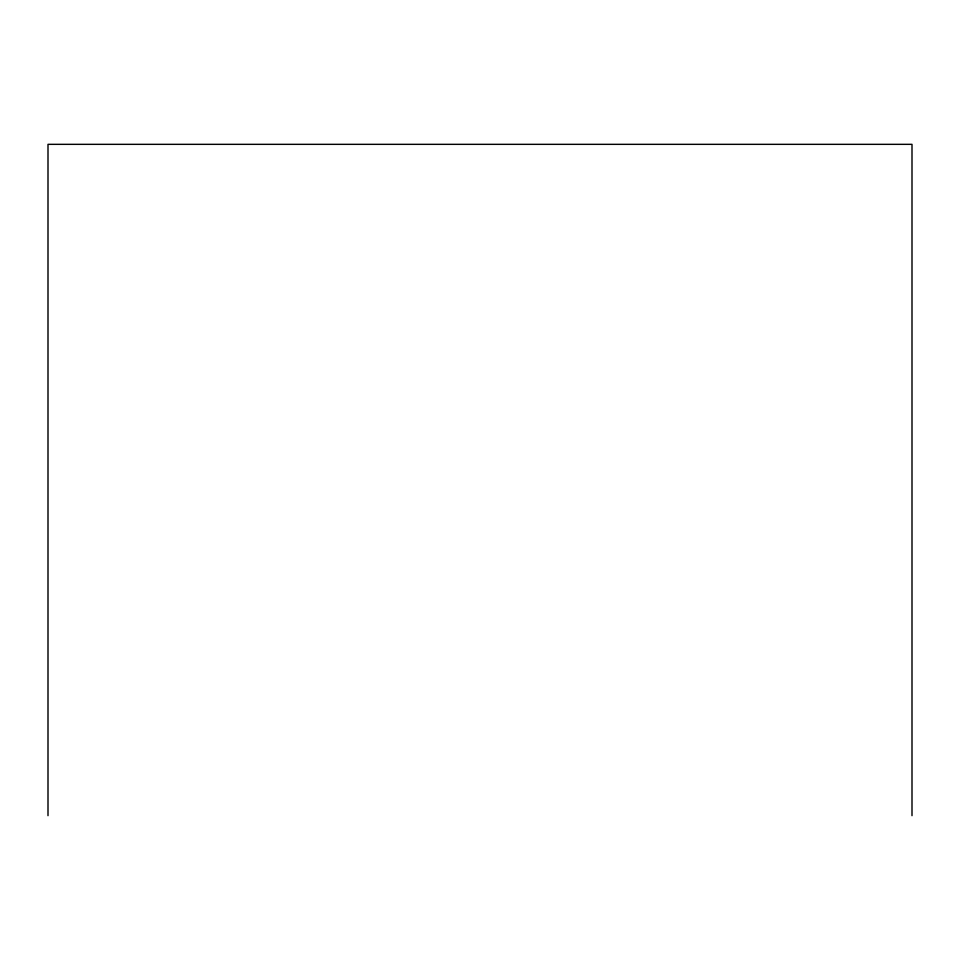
<?xml version="1.0" encoding="UTF-8"?>
<svg xmlns="http://www.w3.org/2000/svg" width="960" height="960" viewBox="0 0 960 960"><rect width="100%" height="100%" fill="white"/><g stroke="black" fill="none" stroke-linecap="round" stroke-linejoin="round"><path stroke-width="1.44" d="M912 815.664L912 144.336L48 144.336L48 815.664"/></g></svg>
